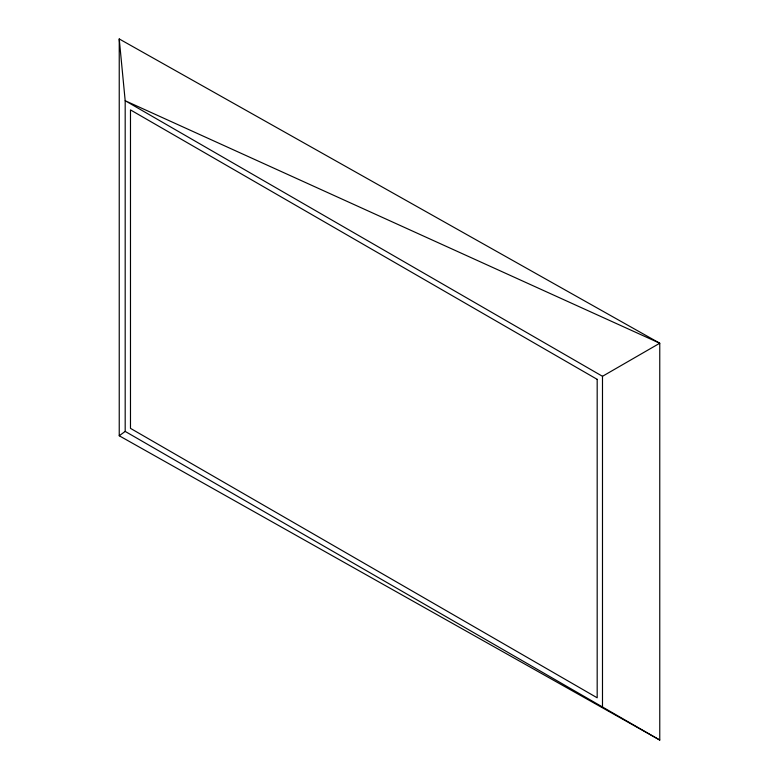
<?xml version="1.0" encoding="UTF-8"?>
<svg xmlns="http://www.w3.org/2000/svg" width="779" height="779" viewBox="0 0 779 779"><rect width="100%" height="100%" fill="white"/><g stroke="black" fill="none" stroke-linecap="round" stroke-linejoin="round"><path stroke-width="1.17" d="M119.236 435.773L125.185 431.41L125.185 100.725L119.236 38.95L659.764 343.227L659.764 740.05L119.236 435.773L119.236 38.95M602.488 376.296L659.764 343.227L125.185 100.725L602.488 376.296L602.488 706.981M125.185 431.41L659.764 740.05M597.181 379.354L130.482 109.907L130.482 428.353L597.181 697.799L597.181 379.354"/></g></svg>
